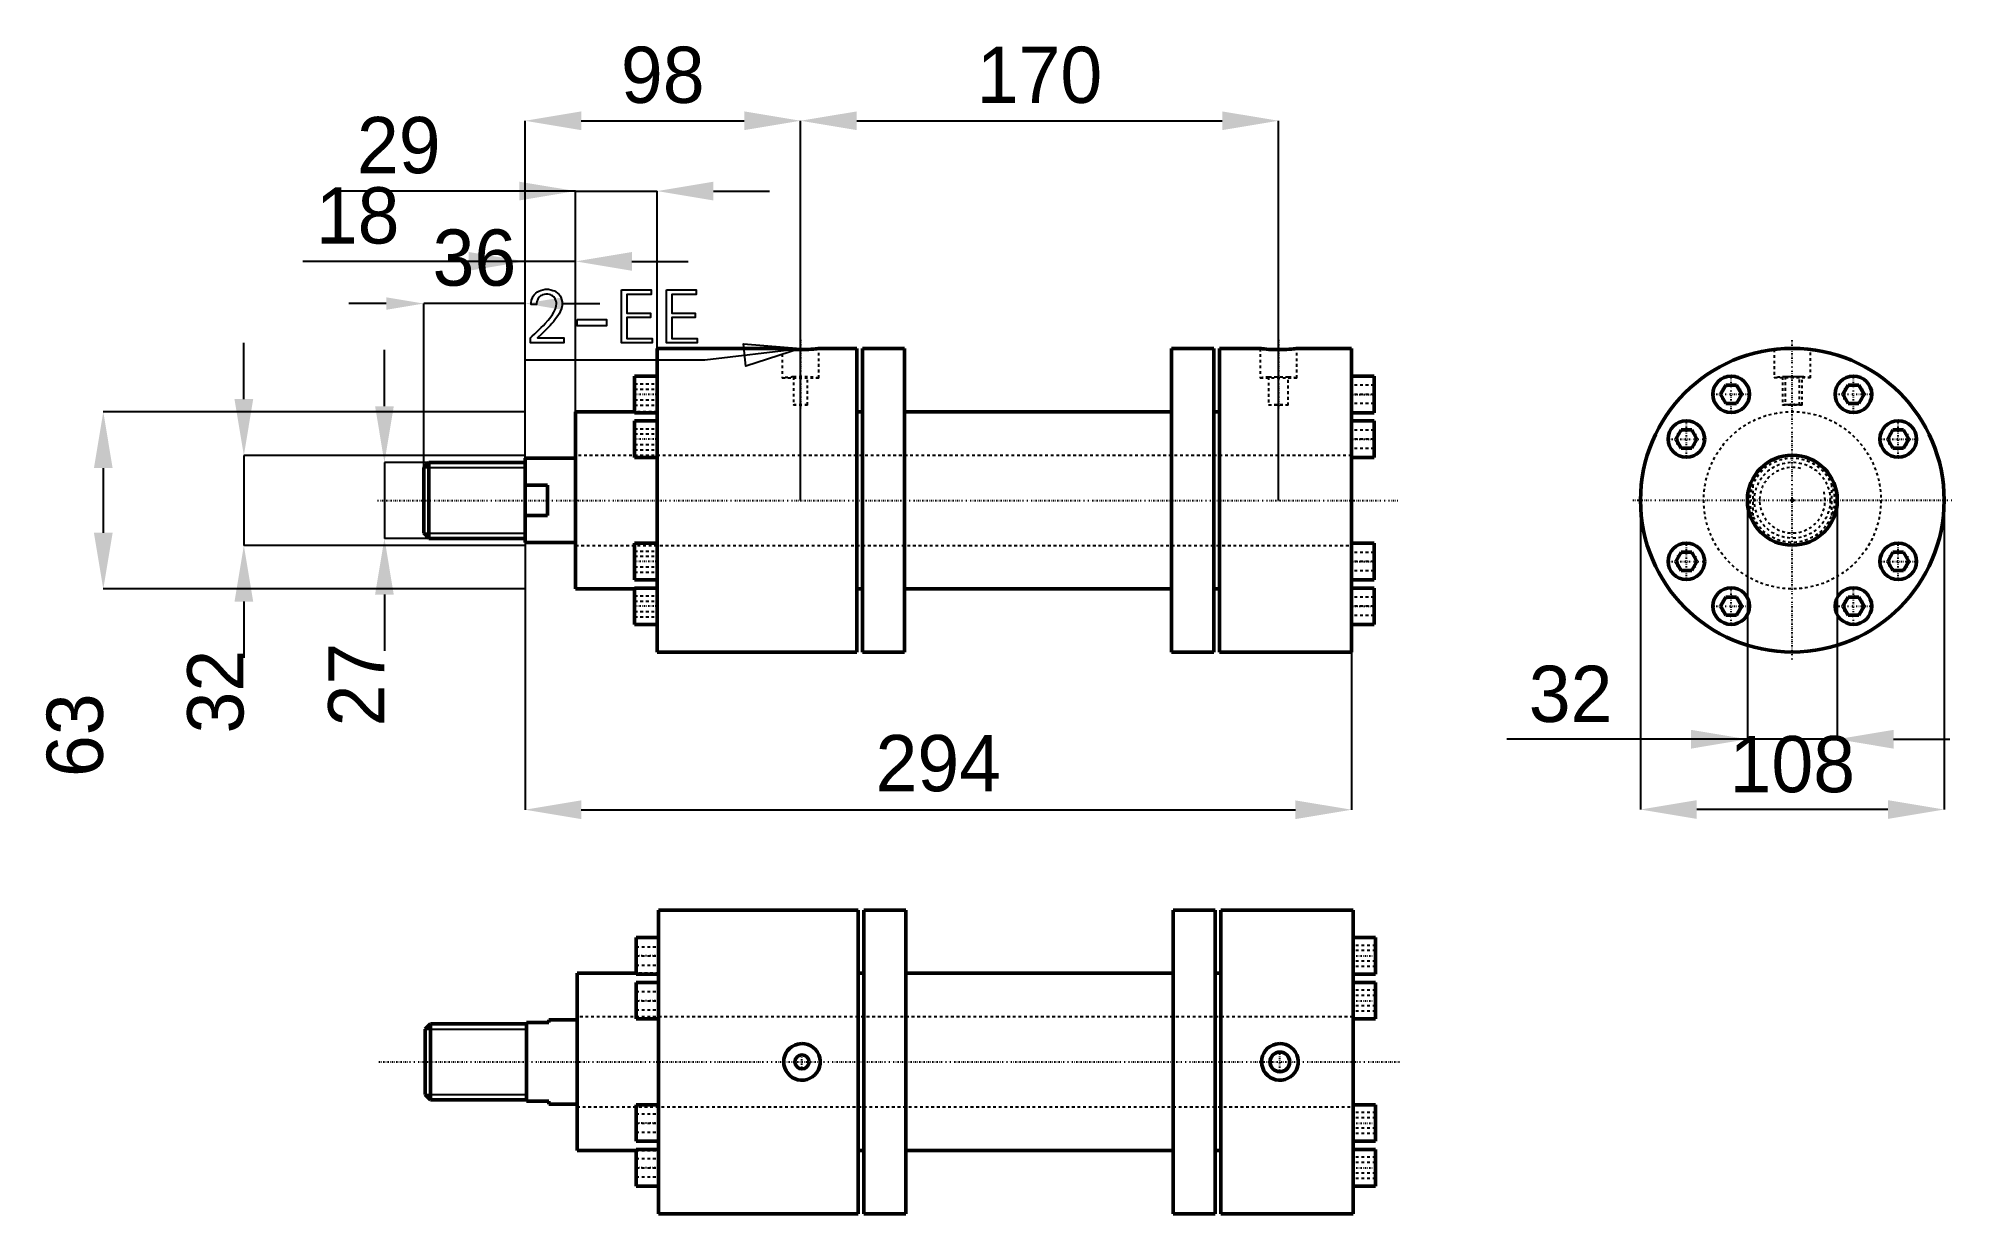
# Model space of a CAD drawing. Header units: millimetres. Extents: x -137 to 543, y -254 to 164.
import ezdxf

# ---------------------------------------------------------------- set-up
doc = ezdxf.new("R2010")
doc.units = ezdxf.units.MM
doc.linetypes.add('Center', pattern=[1.5, 0.45, -0.5, 0.05, -0.5])
doc.linetypes.add('Dashed', pattern=[2, 1, -1])
for name, color, linetype, lineweight in [('2d ConnectionPoints', 7, 'Continuous', 50), ('AM_0', 7, 'Continuous', 50), ('AM_5', 3, 'Continuous', 25), ('AM_7', 7, 'Center', 25), ('AM_9', 6, 'Dashed', 25)]:
    doc.layers.add(name, color=color, linetype=linetype, lineweight=lineweight)
doc.dimstyles.new('ISO-25', dxfattribs={"dimtxt": 2.5, "dimasz": 2.5, "dimexe": 1.25, "dimexo": 0.625, "dimtad": 1, "dimtxsty": 'Standard', "dimcen": 2.5, "dimadec": 0, "dimazin": 0, "dimtfac": 1, "dimtmove": 0, "dimatfit": 3, "dimfxl": 0, "dimarcsym": 0})

# ---------------------------------------------------------------- blocks, each defined once
blk = doc.blocks.new('1_HEG250_A_M00_C_50_RC_part2_50__0_in_HEG250_A_M00_C_50_50_RC_0')
at = {"layer": 'AM_0'}
for p, q in [((127.5, 54), (83, 54)), ((83, 54), (83, -54)), ((154, 54), (140.48, 54)), ((154, 54), (154, -54)), ((171, 54), (156, 54)), ((156, 54), (156, -54)), ((171, 54), (171, -54)), ((281, 54), (266, 54)), ((266, 54), (266, -54)), ((281, 54), (281, -54)), ((297.5, 54), (283, 54)), ((283, 54), (283, -54)), ((330, 54), (310.48, 54)), ((330, 54), (330, -54)), ((83, 44.17), (75, 44.17)), ((75, 31.17), (75, 44.17)), ((338, 44.17), (330, 44.17)), ((338, 44.17), (338, 31.17)), ((75, 31.5), (54, 31.5)), ((54, 31.5), (54, -31.5)), ((75, 31.17), (83, 31.17)), ((83, 28.25), (75, 28.25)), ((75, 15.25), (75, 28.25)), ((156, 31.5), (154, 31.5)), ((266, 31.5), (171, 31.5)), ((283, 31.5), (281, 31.5)), ((330, 31.17), (338, 31.17)), ((338, 28.25), (330, 28.25)), ((338, 28.25), (338, 15.25)), ((75, 15.25), (83, 15.25)), ((330, 15.25), (338, 15.25)), ((83, -15.25), (75, -15.25)), ((75, -28.25), (75, -15.25)), ((338, -15.25), (330, -15.25)), ((338, -15.25), (338, -28.25)), ((54, -31.5), (75, -31.5)), ((75, -28.25), (83, -28.25)), ((83, -31.17), (75, -31.17)), ((75, -44.17), (75, -31.17)), ((154, -31.5), (156, -31.5)), ((171, -31.5), (266, -31.5)), ((281, -31.5), (283, -31.5)), ((330, -28.25), (338, -28.25)), ((338, -31.17), (330, -31.17)), ((338, -31.17), (338, -44.17)), ((75, -44.17), (83, -44.17)), ((330, -44.17), (338, -44.17)), ((83, -54), (154, -54)), ((156, -54), (171, -54)), ((266, -54), (281, -54)), ((283, -54), (330, -54))]:
    blk.add_line(p, q, dxfattribs=at)
for points in [[(140.5, 54), (140.46, 54), (140.25, 53.97), (139.86, 53.93), (139.32, 53.87), (138.61, 53.81), (137.79, 53.74), (136.83, 53.68), (135.82, 53.64), (134.73, 53.61), (133.65, 53.61), (132.56, 53.63), (131.54, 53.66), (130.56, 53.72), (129.69, 53.78), (128.93, 53.85), (128.33, 53.91), (127.87, 53.96), (127.6, 53.99), (127.5, 54), (127.5, 54)], [(310.5, 54), (310.46, 54), (310.25, 53.97), (309.86, 53.93), (309.32, 53.87), (308.61, 53.81), (307.79, 53.74), (306.83, 53.68), (305.82, 53.64), (304.73, 53.61), (303.65, 53.61), (302.56, 53.63), (301.54, 53.66), (300.56, 53.72), (299.69, 53.78), (298.93, 53.85), (298.33, 53.91), (297.87, 53.96), (297.6, 53.99), (297.5, 54), (297.5, 54)]]:
    blk.add_lwpolyline(points, dxfattribs=at)
at = {"layer": 'AM_7'}
for p, q in [((134, 57.1), (134, 32.8)), ((304, 57.11), (304, 32.71)), ((83.4, 37.67), (74.6, 37.67)), ((329.6, 37.67), (338.4, 37.67)), ((83.4, 21.75), (74.6, 21.75)), ((329.6, 21.75), (338.4, 21.75)), ((83.4, -21.75), (74.6, -21.75)), ((329.6, -21.75), (338.4, -21.75)), ((83.4, -37.67), (74.6, -37.67)), ((329.6, -37.67), (338.4, -37.67))]:
    blk.add_line(p, q, dxfattribs=at)
at = {"layer": 'AM_9'}
for p, q in [((127.5, 54), (127.5, 43.52)), ((140.5, 43.52), (140.5, 54)), ((297.5, 54), (297.5, 43.52)), ((310.5, 43.52), (310.5, 54)), ((75, 41.42), (83, 41.42)), ((140.5, 43.52), (127.5, 43.52)), ((131.5, 43.93), (131.5, 33.91)), ((136.5, 43.93), (131.5, 43.93)), ((136.5, 33.91), (136.5, 43.93)), ((310.5, 43.52), (297.5, 43.52)), ((300.5, 43.86), (300.5, 33.82)), ((307.5, 43.86), (300.5, 43.86)), ((307.5, 33.82), (307.5, 43.86)), ((338, 40.92), (330, 40.92)), ((75, 39.55), (83, 39.55)), ((75, 35.8), (83, 35.8)), ((338, 37.67), (330, 37.67)), ((338, 34.42), (330, 34.42)), ((75, 33.92), (83, 33.92)), ((83, 31.5), (75, 31.5)), ((136.5, 33.91), (131.5, 33.91)), ((307.5, 33.82), (300.5, 33.82)), ((75, 25.5), (83, 25.5)), ((75, 23.63), (83, 23.63)), ((338, 25), (330, 25)), ((338, 21.75), (330, 21.75)), ((330, 16), (54, 16)), ((75, 19.87), (83, 19.87)), ((75, 18), (83, 18)), ((338, 18.5), (330, 18.5)), ((54, -16), (330, -16)), ((75, -18), (83, -18)), ((75, -19.87), (83, -19.87)), ((338, -18.5), (330, -18.5)), ((75, -23.63), (83, -23.63)), ((75, -25.5), (83, -25.5)), ((338, -21.75), (330, -21.75)), ((338, -25), (330, -25)), ((75, -31.5), (83, -31.5)), ((75, -33.92), (83, -33.92)), ((75, -35.8), (83, -35.8)), ((75, -39.55), (83, -39.55)), ((338, -34.42), (330, -34.42)), ((338, -37.67), (330, -37.67)), ((75, -41.42), (83, -41.42)), ((338, -40.92), (330, -40.92))]:
    blk.add_line(p, q, dxfattribs=at)
for centre, radius, start, end in [((134, 0), 44, 93.2572, 98.49524), ((134, 0), 44, 81.50476, 86.7428), ((304, 0), 44, 94.56244, 98.49524), ((304, 0), 44, 81.50476, 85.43756), ((134, 0), 34, 85.78327, 94.21673), ((304, 0), 34, 84.09144, 95.90856)]:
    blk.add_arc(centre, radius, start, end, dxfattribs=at)
blk = doc.blocks.new('2_HEG250_A__M00_C_50_RC_part1_50__0_in_HEG250_A_M00_C_50_50_RC_0')
at = {"layer": 'AM_0'}
for p, q in [((36, 15), (36, -15)), ((54, 15), (36, 15)), ((1.84, 13.5), (0, 11.66)), ((0, 11.66), (0, -11.66)), ((36, 13.5), (1.84, 13.5)), ((1.84, 13.5), (1.84, -13.5)), ((36, 5.39), (44, 5.39)), ((44, 5.39), (44, -5.39)), ((44, -5.39), (36, -5.39)), ((0, -11.66), (1.84, -13.5)), ((1.84, -13.5), (36, -13.5)), ((36, -15), (54, -15))]:
    blk.add_line(p, q, dxfattribs=at)
at = {"layer": 'AM_5'}
for p, q in [((0, 11.66), (36, 11.66)), ((36, 13.5), (36, 11.66)), ((0, -11.66), (36, -11.66)), ((36, -13.5), (36, -11.66))]:
    blk.add_line(p, q, dxfattribs=at)
at = {"layer": 'AM_7'}
blk.add_line((-16.5, 0), (346.5, 0), dxfattribs=at)
at = {"layer": 'AM_9'}
for p, q in [((330, 16), (54, 16)), ((54, -16), (330, -16))]:
    blk.add_line(p, q, dxfattribs=at)
blk = doc.blocks.new('*D3')
at = {"layer": 'AM_5', "color": 0, "lineweight": -2}
for p, q in [((-13.33, 70), (-26.67, 70)), ((0, 0), (0, 70)), ((36, 70), (0, 70)), ((36, 0), (36, 70)), ((49.33, 70), (62.67, 70))]:
    blk.add_line(p, q, dxfattribs=at)
at = {"layer": 'AM_5', "color": 0}
for points in [[(-13.33, 67.78), (-13.33, 72.22), (0, 70)], [(49.33, 72.22), (49.33, 67.78), (36, 70)]]:
    blk.add_solid(points, dxfattribs=at)
at = {"layer": 'Defpoints', "color": 0}
for p in [(0, 70), (0, 0), (36, 0)]:
    blk.add_point(p, dxfattribs=at)
at = {"layer": 'AM_5', "color": 0, "insert": (18, 86.21), "char_height": 20, "attachment_point": 5}
blk.add_mtext('36', dxfattribs=at)
blk = doc.blocks.new('*D4')
at = {"layer": 'AM_5', "color": 0, "lineweight": -2}
for p, q in [((36, 85), (-43.06, 85)), ((16, 85), (-4, 85)), ((36, 0), (36, 85)), ((54, 85), (36, 85)), ((54, 0), (54, 85)), ((74, 85), (94, 85))]:
    blk.add_line(p, q, dxfattribs=at)
at = {"layer": 'AM_5', "color": 0}
for points in [[(16, 81.67), (16, 88.33), (36, 85)], [(74, 88.33), (74, 81.67), (54, 85)]]:
    blk.add_solid(points, dxfattribs=at)
at = {"layer": 'Defpoints', "color": 0}
for p in [(36, 85), (36, 0), (54, 0)]:
    blk.add_point(p, dxfattribs=at)
at = {"layer": 'AM_5', "color": 0, "insert": (-23.53, 101.21), "char_height": 20, "attachment_point": 5}
blk.add_mtext('18', dxfattribs=at)
blk = doc.blocks.new('*D5')
at = {"layer": 'AM_5', "color": 0, "lineweight": -2}
for p, q in [((54, 110), (-31.78, 110)), ((34, 110), (14, 110)), ((54, 0), (54, 110)), ((54, 110), (83, 110)), ((83, 0), (83, 110)), ((103, 110), (123, 110))]:
    blk.add_line(p, q, dxfattribs=at)
at = {"layer": 'AM_5', "color": 0}
for points in [[(34, 106.67), (34, 113.33), (54, 110)], [(103, 113.33), (103, 106.67), (83, 110)]]:
    blk.add_solid(points, dxfattribs=at)
at = {"layer": 'Defpoints', "color": 0}
for p in [(83, 110), (54, 0), (83, 0)]:
    blk.add_point(p, dxfattribs=at)
at = {"layer": 'AM_5', "color": 0, "insert": (-8.89, 126.21), "char_height": 20, "attachment_point": 5}
blk.add_mtext('29', dxfattribs=at)
blk = doc.blocks.new('*D6')
at = {"layer": 'AM_5', "color": 0, "lineweight": -2}
for p, q in [((36, 0), (36, -110)), ((330, 0), (330, -110)), ((56, -110), (310, -110))]:
    blk.add_line(p, q, dxfattribs=at)
at = {"layer": 'AM_5', "color": 0}
for points in [[(56, -106.67), (56, -113.33), (36, -110)], [(310, -113.33), (310, -106.67), (330, -110)]]:
    blk.add_solid(points, dxfattribs=at)
at = {"layer": 'Defpoints', "color": 0}
for p in [(36, 0), (330, 0), (330, -110)]:
    blk.add_point(p, dxfattribs=at)
at = {"layer": 'AM_5', "color": 0, "insert": (183, -93.57), "char_height": 20, "attachment_point": 5}
blk.add_mtext('294', dxfattribs=at)
blk = doc.blocks.new('*D7')
at = {"layer": 'AM_5', "color": 0, "lineweight": -2}
for p, q in [((36, 0), (36, 135)), ((56, 135), (114, 135)), ((134, 0), (134, 135))]:
    blk.add_line(p, q, dxfattribs=at)
at = {"layer": 'AM_5', "color": 0}
for points in [[(56, 138.33), (56, 131.67), (36, 135)], [(114, 131.67), (114, 138.33), (134, 135)]]:
    blk.add_solid(points, dxfattribs=at)
at = {"layer": 'Defpoints', "color": 0}
for p in [(134, 135), (36, 0), (134, 0)]:
    blk.add_point(p, dxfattribs=at)
at = {"layer": 'AM_5', "color": 0, "insert": (85, 151.21), "char_height": 20, "attachment_point": 5}
blk.add_mtext('98', dxfattribs=at)
blk = doc.blocks.new('*D8')
at = {"layer": 'AM_5', "color": 0, "lineweight": -2}
for p, q in [((134, 0), (134, 135)), ((154, 135), (284, 135)), ((304, 0), (304, 135))]:
    blk.add_line(p, q, dxfattribs=at)
at = {"layer": 'AM_5', "color": 0}
for points in [[(154, 138.33), (154, 131.67), (134, 135)], [(284, 131.67), (284, 138.33), (304, 135)]]:
    blk.add_solid(points, dxfattribs=at)
at = {"layer": 'Defpoints', "color": 0}
for p in [(304, 135), (134, 0), (304, 0)]:
    blk.add_point(p, dxfattribs=at)
at = {"layer": 'AM_5', "color": 0, "insert": (219, 151.21), "char_height": 20, "attachment_point": 5}
blk.add_mtext('170', dxfattribs=at)
blk = doc.blocks.new('*D9')
at = {"layer": 'AM_5', "color": 0, "lineweight": -2}
for p, q in [((-14, 33.5), (-14, 53.5)), ((36, 13.5), (-14, 13.5)), ((-14, 13.5), (-14, -13.5)), ((36, -13.5), (-14, -13.5)), ((-14, -33.5), (-14, -53.5))]:
    blk.add_line(p, q, dxfattribs=at)
at = {"layer": 'AM_5', "color": 0}
for points in [[(-17.33, 33.5), (-10.67, 33.5), (-14, 13.5)], [(-10.67, -33.5), (-17.33, -33.5), (-14, -13.5)]]:
    blk.add_solid(points, dxfattribs=at)
at = {"layer": 'Defpoints', "color": 0}
for p in [(36, 13.5), (-14, -13.5), (36, -13.5)]:
    blk.add_point(p, dxfattribs=at)
at = {"layer": 'AM_5', "color": 0, "insert": (-24, -65.5), "char_height": 20, "attachment_point": 5, "rotation": 90}
blk.add_mtext('27', dxfattribs=at)
blk = doc.blocks.new('*D10')
at = {"layer": 'AM_5', "color": 0, "lineweight": -2}
for p, q in [((-64, 36), (-64, 56)), ((36, 16), (-64, 16)), ((-64, 16), (-64, -16)), ((36, -16), (-64, -16)), ((-64, -36), (-64, -56))]:
    blk.add_line(p, q, dxfattribs=at)
at = {"layer": 'AM_5', "color": 0}
for points in [[(-67.33, 36), (-60.67, 36), (-64, 16)], [(-60.67, -36), (-67.33, -36), (-64, -16)]]:
    blk.add_solid(points, dxfattribs=at)
at = {"layer": 'Defpoints', "color": 0}
for p in [(36, 16), (-64, -16), (36, -16)]:
    blk.add_point(p, dxfattribs=at)
at = {"layer": 'AM_5', "color": 0, "insert": (-74, -68), "char_height": 20, "attachment_point": 5, "rotation": 90}
blk.add_mtext('32', dxfattribs=at)
blk = doc.blocks.new('*D11')
at = {"layer": 'AM_5', "color": 0, "lineweight": -2}
for p, q in [((36, 31.5), (-114, 31.5)), ((-114, 11.5), (-114, -11.5)), ((36, -31.5), (-114, -31.5))]:
    blk.add_line(p, q, dxfattribs=at)
at = {"layer": 'AM_5', "color": 0}
for points in [[(-110.67, 11.5), (-117.33, 11.5), (-114, 31.5)], [(-117.33, -11.5), (-110.67, -11.5), (-114, -31.5)]]:
    blk.add_solid(points, dxfattribs=at)
at = {"layer": 'Defpoints', "color": 0}
for p in [(36, 31.5), (-114, -31.5), (36, -31.5)]:
    blk.add_point(p, dxfattribs=at)
at = {"layer": 'AM_5', "color": 0, "insert": (-124, -83.5), "char_height": 20, "attachment_point": 5, "rotation": 90}
blk.add_mtext('63', dxfattribs=at)
blk = doc.blocks.new('1_HEG250_A_M00_C_50_RC_part2_50__0_in_HEG250_A_M00_C_50_50_RC_4')
at = {"layer": 'AM_0'}
for p, q in [((83, 54), (83, -54)), ((154, 54), (83, 54)), ((154, 54), (154, -54)), ((156, 54), (156, -54)), ((171, 54), (156, 54)), ((171, 54), (171, -54)), ((266, 54), (266, -54)), ((281, 54), (266, 54)), ((281, 54), (281, -54)), ((283, 54), (283, -54)), ((330, 54), (283, 54)), ((330, 54), (330, -54)), ((75, 31.17), (75, 44.17)), ((83, 44.17), (75, 44.17)), ((338, 44.17), (330, 44.17)), ((338, 44.17), (338, 31.17)), ((54, 31.5), (54, -31.5)), ((75, 31.5), (54, 31.5)), ((75, 31.17), (83, 31.17)), ((75, 15.25), (75, 28.25)), ((83, 28.25), (75, 28.25)), ((156, 31.5), (154, 31.5)), ((266, 31.5), (171, 31.5)), ((283, 31.5), (281, 31.5)), ((330, 31.17), (338, 31.17)), ((338, 28.25), (330, 28.25)), ((338, 28.25), (338, 15.25)), ((75, 15.25), (83, 15.25)), ((330, 15.25), (338, 15.25)), ((75, -28.25), (75, -15.25)), ((83, -15.25), (75, -15.25)), ((338, -15.25), (330, -15.25)), ((338, -15.25), (338, -28.25)), ((54, -31.5), (75, -31.5)), ((75, -28.25), (83, -28.25)), ((75, -44.17), (75, -31.17)), ((83, -31.17), (75, -31.17)), ((154, -31.5), (156, -31.5)), ((171, -31.5), (266, -31.5)), ((281, -31.5), (283, -31.5)), ((330, -28.25), (338, -28.25)), ((338, -31.17), (330, -31.17)), ((338, -31.17), (338, -44.17)), ((75, -44.17), (83, -44.17)), ((330, -44.17), (338, -44.17)), ((83, -54), (154, -54)), ((156, -54), (171, -54)), ((266, -54), (281, -54)), ((283, -54), (330, -54))]:
    blk.add_line(p, q, dxfattribs=at)
for points in [[(134, 6.5), (135.07, 6.41), (136.14, 6.14), (137.12, 5.7), (138.04, 5.09), (138.83, 4.35), (139.5, 3.47), (140, 2.51), (140.34, 1.45), (140.49, 0.38), (140.46, -0.73), (140.25, -1.78), (139.86, -2.81), (139.32, -3.74), (138.61, -4.58), (137.79, -5.28), (136.83, -5.85), (135.82, -6.24), (134.73, -6.46), (133.65, -6.49), (132.56, -6.34), (131.54, -6.01), (130.56, -5.51), (129.69, -4.87), (128.93, -4.07), (128.33, -3.17), (127.87, -2.16), (127.6, -1.11), (127.5, 0), (127.59, 1.07), (127.86, 2.14), (128.3, 3.12), (128.9, 4.03), (129.64, 4.82), (130.52, 5.49), (131.48, 5.99), (132.54, 6.33), (134, 6.5)], [(304, 6.5), (305.07, 6.41), (306.14, 6.14), (307.12, 5.7), (308.04, 5.09), (308.83, 4.35), (309.5, 3.47), (310, 2.51), (310.34, 1.45), (310.49, 0.38), (310.46, -0.73), (310.25, -1.78), (309.86, -2.81), (309.32, -3.74), (308.61, -4.58), (307.79, -5.28), (306.83, -5.85), (305.82, -6.24), (304.73, -6.46), (303.65, -6.49), (302.56, -6.34), (301.54, -6.01), (300.56, -5.51), (299.69, -4.87), (298.93, -4.07), (298.33, -3.17), (297.87, -2.16), (297.6, -1.11), (297.5, 0), (297.59, 1.07), (297.86, 2.14), (298.3, 3.12), (298.9, 4.03), (299.64, 4.82), (300.52, 5.49), (301.48, 5.99), (302.54, 6.33), (304, 6.5)]]:
    blk.add_lwpolyline(points, dxfattribs=at)
for centre, radius in [((134, 0), 2.5), ((304, 0), 3.5)]:
    blk.add_circle(centre, radius, dxfattribs=at)
at = {"layer": 'AM_7'}
for p, q in [((83.4, 37.67), (74.6, 37.67)), ((329.6, 37.67), (338.4, 37.67)), ((83.4, 21.75), (74.6, 21.75)), ((329.6, 21.75), (338.4, 21.75)), ((134, -2.62), (134, 2.63)), ((304, -3.67), (304, 3.67)), ((83.4, -21.75), (74.6, -21.75)), ((329.6, -21.75), (338.4, -21.75)), ((83.4, -37.67), (74.6, -37.67)), ((329.6, -37.67), (338.4, -37.67))]:
    blk.add_line(p, q, dxfattribs=at)
at = {"layer": 'AM_9'}
for p, q in [((75, 40.92), (83, 40.92)), ((338, 41.42), (330, 41.42)), ((75, 37.67), (83, 37.67)), ((75, 34.42), (83, 34.42)), ((338, 39.55), (330, 39.55)), ((338, 35.8), (330, 35.8)), ((83, 31.5), (75, 31.5)), ((338, 33.92), (330, 33.92)), ((75, 25), (83, 25)), ((75, 21.75), (83, 21.75)), ((338, 25.5), (330, 25.5)), ((338, 23.63), (330, 23.63)), ((330, 16), (54, 16)), ((75, 18.5), (83, 18.5)), ((338, 19.87), (330, 19.87)), ((338, 18), (330, 18)), ((54, -16), (330, -16)), ((75, -18.5), (83, -18.5)), ((338, -18), (330, -18)), ((338, -19.87), (330, -19.87)), ((75, -21.75), (83, -21.75)), ((75, -25), (83, -25)), ((338, -23.63), (330, -23.63)), ((338, -25.5), (330, -25.5)), ((75, -31.5), (83, -31.5)), ((338, -33.92), (330, -33.92)), ((75, -34.42), (83, -34.42)), ((75, -37.67), (83, -37.67)), ((338, -35.8), (330, -35.8)), ((338, -39.55), (330, -39.55)), ((75, -40.92), (83, -40.92)), ((338, -41.42), (330, -41.42))]:
    blk.add_line(p, q, dxfattribs=at)
blk = doc.blocks.new('2_HEG250_A__M00_C_50_RC_part1_50__0_in_HEG250_A_M00_C_50_50_RC_4')
at = {"layer": 'AM_0'}
for p, q in [((36, 14), (36, -14)), ((44, 14), (36, 14)), ((54, 15), (44, 15)), ((44, 15), (44, 14)), ((1.8405, 13.5), (0, 11.6595)), ((0, 11.6595), (0, -11.6595)), ((36, 13.5), (1.8405, 13.5)), ((1.8405, 13.5), (1.8405, -13.5)), ((0, -11.6595), (1.8405, -13.5)), ((1.8405, -13.5), (36, -13.5)), ((36, -14), (44, -14)), ((44, -14), (44, -15)), ((44, -15), (54, -15))]:
    blk.add_line(p, q, dxfattribs=at)
at = {"layer": 'AM_5'}
for p, q in [((0, 11.6595), (36, 11.6595)), ((36, 13.5), (36, 11.6595)), ((0, -11.6595), (36, -11.6595)), ((36, -13.5), (36, -11.6595))]:
    blk.add_line(p, q, dxfattribs=at)
at = {"layer": 'AM_7'}
blk.add_line((-16.5, 0), (346.5, 0), dxfattribs=at)
at = {"layer": 'AM_9'}
for p, q in [((330, 16), (54, 16)), ((54, -16), (330, -16))]:
    blk.add_line(p, q, dxfattribs=at)
blk = doc.blocks.new('1_HEG250_A_M00_C_50_RC_part2_50__0_in_HEG250_A_M00_C_50_50_RC_2')
at = {"layer": 'AM_0'}
for p, q in [((-23.63, 40.92), (-25.5, 37.67)), ((-19.87, 40.92), (-23.63, 40.92)), ((-18, 37.67), (-19.87, 40.92)), ((19.87, 40.92), (18, 37.67)), ((23.63, 40.92), (19.87, 40.92)), ((25.5, 37.67), (23.63, 40.92)), ((-25.5, 37.67), (-23.63, 34.42)), ((-23.63, 34.42), (-19.87, 34.42)), ((-19.87, 34.42), (-18, 37.67)), ((18, 37.67), (19.87, 34.42)), ((19.87, 34.42), (23.63, 34.42)), ((23.63, 34.42), (25.5, 37.67)), ((-39.55, 25), (-41.42, 21.75)), ((-41.42, 21.75), (-39.55, 18.5)), ((-35.8, 25), (-39.55, 25)), ((-33.92, 21.75), (-35.8, 25)), ((-35.8, 18.5), (-33.92, 21.75)), ((35.8, 25), (33.92, 21.75)), ((33.92, 21.75), (35.8, 18.5)), ((39.55, 25), (35.8, 25)), ((41.42, 21.75), (39.55, 25)), ((39.55, 18.5), (41.42, 21.75)), ((-39.55, 18.5), (-35.8, 18.5)), ((35.8, 18.5), (39.55, 18.5)), ((-39.55, -18.5), (-41.42, -21.75)), ((-35.8, -18.5), (-39.55, -18.5)), ((-33.92, -21.75), (-35.8, -18.5)), ((35.8, -18.5), (33.92, -21.75)), ((39.55, -18.5), (35.8, -18.5)), ((41.42, -21.75), (39.55, -18.5)), ((-41.42, -21.75), (-39.55, -25)), ((-39.55, -25), (-35.8, -25)), ((-35.8, -25), (-33.92, -21.75)), ((33.92, -21.75), (35.8, -25)), ((35.8, -25), (39.55, -25)), ((39.55, -25), (41.42, -21.75)), ((-23.63, -34.42), (-25.5, -37.67)), ((-25.5, -37.67), (-23.63, -40.92)), ((-19.87, -34.42), (-23.63, -34.42)), ((-18, -37.67), (-19.87, -34.42)), ((-19.87, -40.92), (-18, -37.67)), ((19.87, -34.42), (18, -37.67)), ((18, -37.67), (19.87, -40.92)), ((23.63, -34.42), (19.87, -34.42)), ((25.5, -37.67), (23.63, -34.42)), ((23.63, -40.92), (25.5, -37.67)), ((-23.63, -40.92), (-19.87, -40.92)), ((19.87, -40.92), (23.63, -40.92))]:
    blk.add_line(p, q, dxfattribs=at)
for centre, radius in [((0, 0), 54), ((-21.75, 37.67), 6.5), ((21.75, 37.67), 6.5), ((-37.67, 21.75), 6.5), ((37.67, 21.75), 6.5), ((0, 0), 16), ((-37.67, -21.75), 6.5), ((37.67, -21.75), 6.5), ((-21.75, -37.67), 6.5), ((21.75, -37.67), 6.5)]:
    blk.add_circle(centre, radius, dxfattribs=at)
at = {"layer": 'AM_7'}
for p, q in [((0, -56.7), (0, 57.11)), ((-21.75, 30.85), (-21.75, 44.5)), ((21.75, 30.85), (21.75, 44.5)), ((-28.58, 37.67), (-14.93, 37.67)), ((14.92, 37.67), (28.57, 37.67)), ((-37.67, 14.92), (-37.67, 28.57)), ((37.67, 14.92), (37.67, 28.57)), ((-44.5, 21.75), (-30.85, 21.75)), ((30.85, 21.75), (44.5, 21.75)), ((-56.7, 0), (56.7, 0)), ((-37.67, -28.58), (-37.67, -14.93)), ((37.67, -28.58), (37.67, -14.93)), ((-44.5, -21.75), (-30.85, -21.75)), ((30.85, -21.75), (44.5, -21.75)), ((-21.75, -44.5), (-21.75, -30.85)), ((21.75, -44.5), (21.75, -30.85)), ((-28.58, -37.67), (-14.93, -37.67)), ((14.92, -37.67), (28.57, -37.67))]:
    blk.add_line(p, q, dxfattribs=at)
at = {"layer": 'AM_9'}
for p, q in [((-6.5, 53.61), (-6.5, 43.52)), ((6.5, 43.52), (6.5, 53.61)), ((-25, 39.55), (-21.75, 41.42)), ((-21.75, 41.42), (-18.5, 39.55)), ((6.5, 43.52), (-6.5, 43.52)), ((-3.5, 43.86), (-3.5, 33.82)), ((3.5, 43.86), (-3.5, 43.86)), ((-2.5, 43.93), (-2.5, 33.91)), ((2.5, 43.93), (-2.5, 43.93)), ((2.5, 33.91), (2.5, 43.93)), ((3.5, 33.82), (3.5, 43.86)), ((18.5, 39.55), (21.75, 41.42)), ((21.75, 41.42), (25, 39.55)), ((-25, 35.8), (-25, 39.55)), ((-21.75, 33.92), (-25, 35.8)), ((-18.5, 35.8), (-21.75, 33.92)), ((-18.5, 39.55), (-18.5, 35.8)), ((18.5, 35.8), (18.5, 39.55)), ((21.75, 33.92), (18.5, 35.8)), ((25, 35.8), (21.75, 33.92)), ((25, 39.55), (25, 35.8)), ((3.5, 33.82), (-3.5, 33.82)), ((2.5, 33.91), (-2.5, 33.91)), ((-40.92, 23.63), (-37.67, 25.5)), ((-40.92, 19.87), (-40.92, 23.63)), ((-37.67, 25.5), (-34.42, 23.63)), ((-34.42, 23.63), (-34.42, 19.87)), ((34.42, 23.63), (37.67, 25.5)), ((34.42, 19.87), (34.42, 23.63)), ((37.67, 25.5), (40.92, 23.63)), ((40.92, 23.63), (40.92, 19.87)), ((-37.67, 18), (-40.92, 19.87)), ((-34.42, 19.87), (-37.67, 18)), ((37.67, 18), (34.42, 19.87)), ((40.92, 19.87), (37.67, 18)), ((-40.92, -19.87), (-37.67, -18)), ((-40.92, -23.63), (-40.92, -19.87)), ((-37.67, -18), (-34.42, -19.87)), ((-34.42, -19.87), (-34.42, -23.63)), ((34.42, -19.87), (37.67, -18)), ((34.42, -23.63), (34.42, -19.87)), ((37.67, -18), (40.92, -19.87)), ((40.92, -19.87), (40.92, -23.63)), ((-37.67, -25.5), (-40.92, -23.63)), ((-34.42, -23.63), (-37.67, -25.5)), ((37.67, -25.5), (34.42, -23.63)), ((40.92, -23.63), (37.67, -25.5)), ((-25, -35.8), (-21.75, -33.92)), ((-21.75, -33.92), (-18.5, -35.8)), ((18.5, -35.8), (21.75, -33.92)), ((21.75, -33.92), (25, -35.8)), ((-25, -39.55), (-25, -35.8)), ((-21.75, -41.42), (-25, -39.55)), ((-18.5, -39.55), (-21.75, -41.42)), ((-18.5, -35.8), (-18.5, -39.55)), ((18.5, -39.55), (18.5, -35.8)), ((21.75, -41.42), (18.5, -39.55)), ((25, -39.55), (21.75, -41.42)), ((25, -35.8), (25, -39.55))]:
    blk.add_line(p, q, dxfattribs=at)
blk.add_circle((0, 0), 31.5, dxfattribs=at)
for radius, start, end in [(44, 93.2572, 98.49524), (44, 81.50476, 86.7428), (34, 84.09144, 95.90856)]:
    blk.add_arc((0, 0), radius, start, end, dxfattribs=at)
blk = doc.blocks.new('2_HEG250_A__M00_C_50_RC_part1_50__0_in_HEG250_A_M00_C_50_50_RC_2')
at = {"layer": 'AM_0'}
blk.add_circle((0, 0), 16, dxfattribs=at)
at = {"layer": 'AM_5', "linetype": 'Dashed'}
blk.add_arc((0, 0), 11.66, 75, 15, dxfattribs=at)
at = {"layer": 'AM_9'}
for p, q in [((-14, 5.39), (-14, -5.39)), ((14, -5.39), (14, 5.39))]:
    blk.add_line(p, q, dxfattribs=at)
for radius in [15, 13.5]:
    blk.add_circle((0, 0), radius, dxfattribs=at)
blk = doc.blocks.new('*D20')
at = {"layer": 'AM_5', "color": 0, "lineweight": -2}
for p, q in [((470.77, 0.07), (470.77, -84.93)), ((502.77, 0.07), (502.77, -84.93)), ((470.77, -84.93), (385.24, -84.93)), ((502.77, -84.93), (470.77, -84.93)), ((522.77, -84.93), (542.77, -84.93))]:
    blk.add_line(p, q, dxfattribs=at)
at = {"layer": 'AM_5', "color": 0}
for points in [[(450.77, -88.27), (450.77, -81.6), (470.77, -84.93)], [(522.77, -81.6), (522.77, -88.27), (502.77, -84.93)]]:
    blk.add_solid(points, dxfattribs=at)
at = {"layer": 'Defpoints', "color": 0}
for p in [(470.77, 0.07), (502.77, 0.07), (470.77, -84.93)]:
    blk.add_point(p, dxfattribs=at)
at = {"layer": 'AM_5', "color": 0, "insert": (407.91, -68.93), "char_height": 20, "attachment_point": 5}
blk.add_mtext('32', dxfattribs=at)
blk = doc.blocks.new('*D21')
at = {"layer": 'AM_5', "color": 0, "lineweight": -2}
for p, q in [((432.77, 0.07), (432.77, -109.93)), ((540.77, 0.07), (540.77, -109.93)), ((520.77, -109.93), (452.77, -109.93))]:
    blk.add_line(p, q, dxfattribs=at)
at = {"layer": 'AM_5', "color": 0}
for points in [[(452.77, -106.6), (452.77, -113.27), (432.77, -109.93)], [(520.77, -113.27), (520.77, -106.6), (540.77, -109.93)]]:
    blk.add_solid(points, dxfattribs=at)
at = {"layer": 'Defpoints', "color": 0}
for p in [(432.77, 0.07), (540.77, 0.07), (432.77, -109.93)]:
    blk.add_point(p, dxfattribs=at)
at = {"layer": 'AM_5', "color": 0, "insert": (486.77, -93.93), "char_height": 20, "attachment_point": 5}
blk.add_mtext('108', dxfattribs=at)

msp = doc.modelspace()

# ---------------------------------------------------------------- linework, layer by layer
at = {"layer": '2d ConnectionPoints'}
for p in [(0, 0), (486.769, 0.067), (486.769, 0.067), (486.769, 0.067), (0, 0), (54, 0), (0.515, -199.663), (0.515, -199.663), (54.515, -199.663)]:
    msp.add_point(p, dxfattribs=at)
at = {"layer": 'AM_5'}
for p, q in [((36, 50), (100, 50)), ((100, 50), (134, 54))]:
    msp.add_line(p, q, dxfattribs=at)
for points in [[(38.587, 58.444), (38.587, 58.444), (39.443, 59.226), (40.664, 60.37), (40.664, 60.37), (41.807, 61.477), (42.526, 62.194), (42.526, 62.194), (43.216, 62.918), (44.203, 64.055), (44.203, 64.055), (45.134, 65.254), (45.724, 66.088), (45.724, 66.088), (46.243, 66.919), (46.806, 68.103), (46.806, 68.103), (47.109, 69.212), (47.167, 69.91), (47.167, 69.91), (47.149, 70.302), (47.056, 70.856), (47.056, 70.856), (46.884, 71.37), (46.725, 71.691), (46.725, 71.691), (46.535, 71.989), (46.2, 72.383), (46.2, 72.383), (45.806, 72.714), (45.51, 72.9), (45.51, 72.9), (45.193, 73.054), (44.689, 73.222), (44.689, 73.222), (44.151, 73.312), (43.774, 73.329), (43.774, 73.329), (43.357, 73.311), (42.766, 73.219), (42.766, 73.219), (42.218, 73.046), (41.876, 72.887), (41.876, 72.887), (41.558, 72.694), (41.135, 72.346), (41.135, 72.346), (40.778, 71.926), (40.576, 71.606), (40.576, 71.606), (40.408, 71.259), (40.225, 70.692), (40.225, 70.692), (40.127, 70.069), (40.108, 69.624), (38.158, 69.624), (38.158, 69.624), (38.188, 70.291), (38.346, 71.22), (38.346, 71.22), (38.641, 72.062), (38.912, 72.575), (38.912, 72.575), (39.235, 73.045), (39.798, 73.66), (39.798, 73.66), (40.455, 74.168), (40.947, 74.447), (40.947, 74.447), (41.469, 74.676), (42.294, 74.925), (42.294, 74.925), (43.166, 75.059), (43.774, 75.084), (43.774, 75.084), (44.343, 75.06), (45.168, 74.934), (45.168, 74.934), (45.958, 74.701), (46.465, 74.486), (46.465, 74.486), (46.944, 74.224), (47.588, 73.748), (47.588, 73.748), (48.141, 73.171), (48.461, 72.731), (48.461, 72.731), (48.73, 72.252), (49.021, 71.47), (49.021, 71.47), (49.178, 70.614), (49.208, 70.001), (49.208, 70.001), (49.164, 69.308), (48.932, 68.243), (48.932, 68.243), (48.501, 67.147), (48.103, 66.4), (48.103, 66.4), (47.646, 65.657), (46.905, 64.582), (46.905, 64.582), (46.098, 63.555), (45.523, 62.897), (45.523, 62.897), (44.903, 62.228), (43.863, 61.143), (43.863, 61.143), (42.692, 59.962), (41.837, 59.12), (40.459, 57.768), (49.767, 57.755), (49.767, 56), (37.898, 56), (37.898, 57.82), (38.587, 58.444)], [(70.34, 74.85), (80.922, 74.85), (80.922, 73.238), (72.264, 73.238), (72.264, 66.608), (80.584, 66.608), (80.584, 65.022), (72.264, 65.022), (72.264, 57.612), (81.26, 57.612), (81.26, 56), (70.34, 56), (70.34, 74.85)], [(86.34, 74.85), (96.922, 74.85), (96.922, 73.238), (88.264, 73.238), (88.264, 66.608), (96.584, 66.608), (96.584, 65.022), (88.264, 65.022), (88.264, 57.612), (97.26, 57.612), (97.26, 56), (86.34, 56), (86.34, 74.85)], [(54.6, 64.372), (65, 64.372), (65, 62.032), (54.6, 62.032), (54.6, 64.372)], [(134, 54), (114.604, 47.691), (113.67, 55.636), (134, 54)]]:
    msp.add_lwpolyline(points, dxfattribs=at)

# ---------------------------------------------------------------- block references
for name, p in [('1_HEG250_A_M00_C_50_RC_part2_50__0_in_HEG250_A_M00_C_50_50_RC_0', (0, 0)), ('1_HEG250_A_M00_C_50_RC_part2_50__0_in_HEG250_A_M00_C_50_50_RC_2', (486.769, 0.067)), ('2_HEG250_A__M00_C_50_RC_part1_50__0_in_HEG250_A_M00_C_50_50_RC_0', (0, 0)), ('2_HEG250_A__M00_C_50_RC_part1_50__0_in_HEG250_A_M00_C_50_50_RC_2', (486.769, 0.067)), ('1_HEG250_A_M00_C_50_RC_part2_50__0_in_HEG250_A_M00_C_50_50_RC_4', (0.515, -199.663)), ('2_HEG250_A__M00_C_50_RC_part1_50__0_in_HEG250_A_M00_C_50_50_RC_4', (0.515, -199.663))]:
    msp.add_blockref(name, p)

# ---------------------------------------------------------------- dimensions: what is measured, and where the dimension line sits
for base, p1, p2, text, override, picture, middle in [((134, 135), (36, 0), (134, 0), '98', {"dimtxt": 20, "dimasz": 20, "dimexe": 0, "dimexo": 0, "dimgap": 6}, '*D7', (85, 135)), ((304, 135), (134, 0), (304, 0), '170', {"dimtxt": 20, "dimasz": 20, "dimexe": 0, "dimexo": 0, "dimgap": 6}, '*D8', (219, 135)), ((83, 110), (54, 0), (83, 0), '29', {"dimtxt": 20, "dimasz": 20, "dimexe": 0, "dimexo": 0, "dimgap": 6}, '*D5', (-8.888, 110)), ((36, 85), (54, 0), (36, 0), '18', {"dimtxt": 20, "dimasz": 20, "dimexe": 0, "dimexo": 0, "dimgap": 6}, '*D4', (-23.532, 85)), ((0, 70), (36, 0), (0, 0), '36', {"dimtxt": 20, "dimasz": 13.333333, "dimexe": 0, "dimexo": 0, "dimgap": 6}, '*D3', (18, 70)), ((330, -110), (36, 0), (330, 0), '294', {"dimtxt": 20, "dimasz": 20, "dimexe": 0, "dimexo": 0, "dimgap": 6}, '*D6', (183, -110)), ((470.769, -84.933), (502.769, 0.067), (470.769, 0.067), '32', {"dimtxt": 20, "dimasz": 20, "dimexe": 0, "dimexo": 0, "dimgap": 6}, '*D20', (407.908, -84.933)), ((432.769, -109.933), (540.769, 0.067), (432.769, 0.067), '108', {"dimtxt": 20, "dimasz": 20, "dimexe": 0, "dimexo": 0, "dimgap": 6}, '*D21', (486.769, -109.933))]:
    dim = msp.add_linear_dim(base=base, p1=p1, p2=p2, text=text, dimstyle='ISO-25', override=override, dxfattribs=at)
    dim.commit()
    dim.dimension.update_dxf_attribs({"geometry": picture, "text_midpoint": middle, "dimtype": 160})
for base, p1, p2, text, picture, middle in [((-64, -16), (36, 16), (36, -16), '32', '*D10', (-74, -68)), ((-14, -13.5), (36, 13.5), (36, -13.5), '27', '*D9', (-24, -65.5)), ((-114, -31.5), (36, 31.5), (36, -31.5), '63', '*D11', (-124, -83.5))]:
    dim = msp.add_linear_dim(base=base, p1=p1, p2=p2, angle=90, text=text, dimstyle='ISO-25', override={"dimtxt": 20, "dimasz": 20, "dimexe": 0, "dimexo": 0, "dimgap": 6}, dxfattribs=at)
    dim.commit()
    dim.dimension.update_dxf_attribs({"geometry": picture, "text_midpoint": middle, "dimtype": 160, "text_rotation": 90})

doc.saveas('drawing.dxf')
